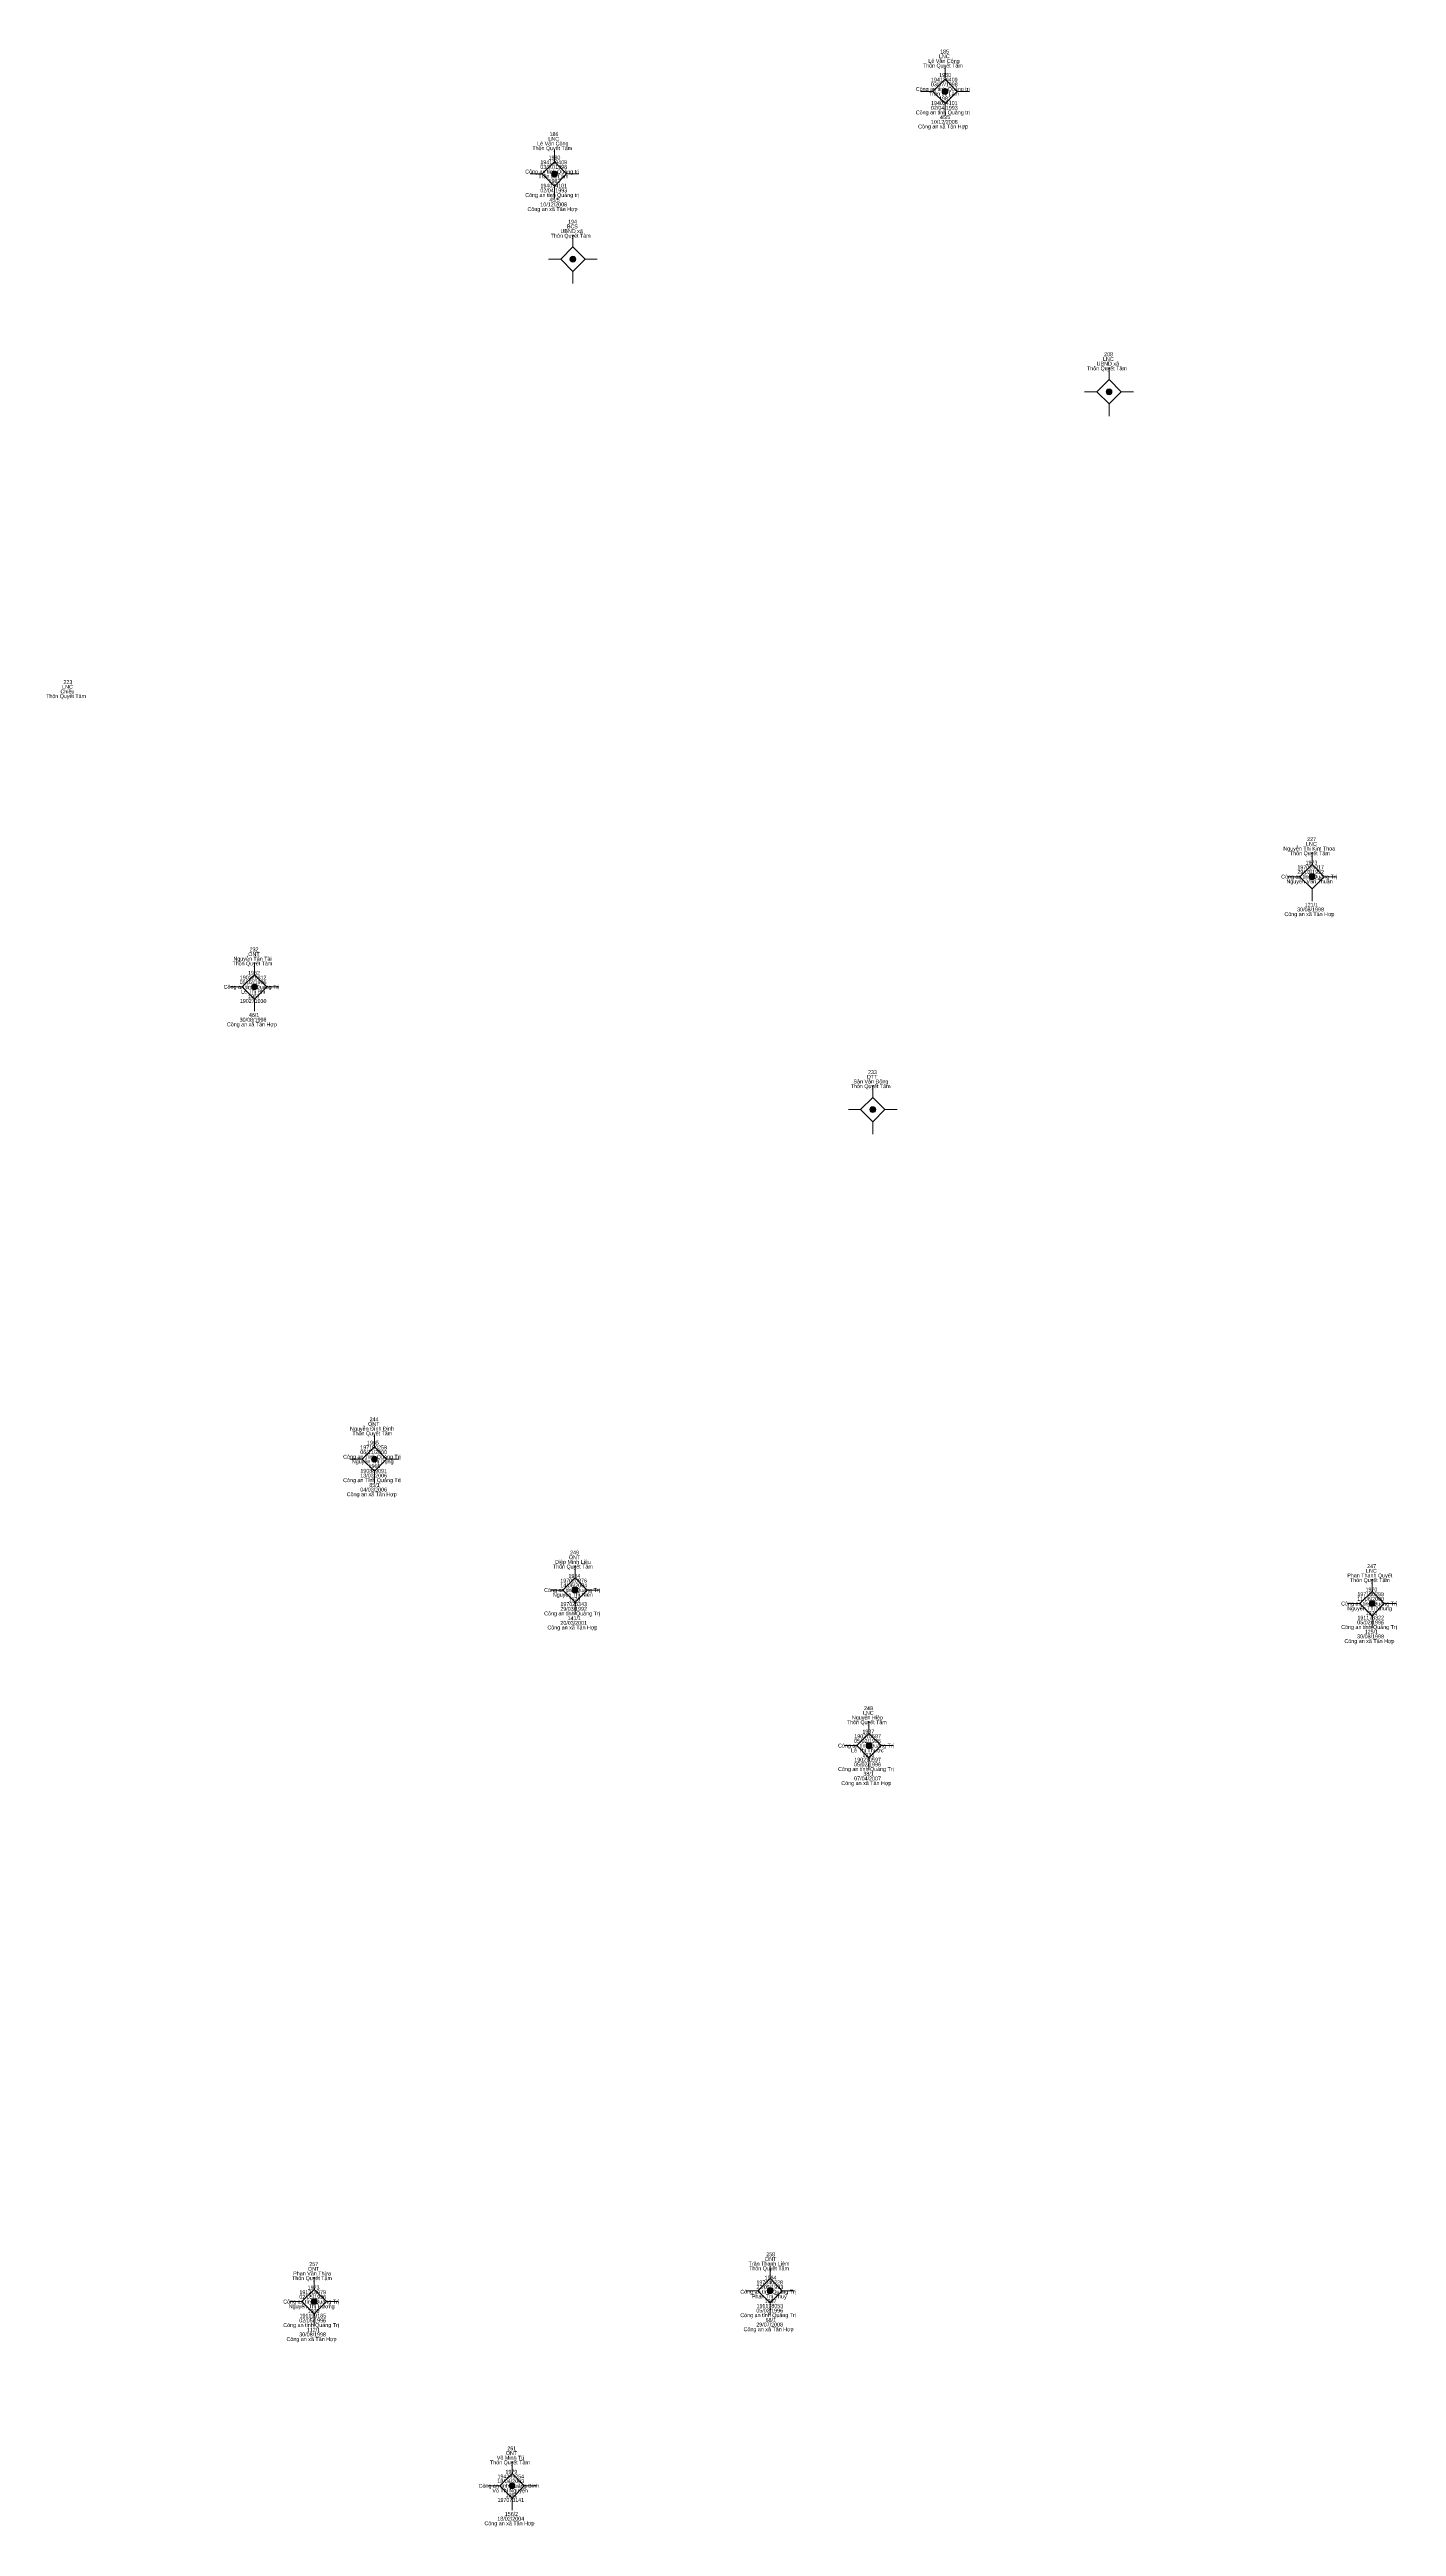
# Model space of a CAD drawing. Header units: metres. Extents: x 548344 to 551009, y 1840956 to 1844853.
# Drawn here: x 550717.2 to 550855.2, y 1841230.5 to 1841484.2 of the extents above; entities that cross this region are included whole.
import ezdxf
from ezdxf.enums import TextEntityAlignment as Align

# ---------------------------------------------------------------- set-up
doc = ezdxf.new("R2010")
doc.units = ezdxf.units.M
doc.header["$LTSCALE"] = 0.16
doc.layers.add('11', color=7, linetype='Continuous', lineweight=13)
doc.layers.add('15', color=7, linetype='Continuous')

msp = doc.modelspace()

# ---------------------------------------------------------------- hatches: boundary and pattern name
at = {"layer": '11'}
for points in [[(550809.2395, 1841479.91, 1), (550808.6395, 1841479.91, 1)], [(550769.2195, 1841471.45, 1), (550768.6195, 1841471.45, 1)], [(550771.1095, 1841462.72, 1), (550770.5095, 1841462.72, 1)], [(550826.0495, 1841449.14, 1), (550825.4495, 1841449.14, 1)], [(550846.8495, 1841399.47, 1), (550846.2495, 1841399.47, 1)], [(550738.4895, 1841388.18, 1), (550737.8895, 1841388.18, 1)], [(550801.8395, 1841375.61, 1), (550801.2395, 1841375.61, 1)], [(550750.7695, 1841339.81, 1), (550750.1695, 1841339.81, 1)], [(550771.3295, 1841326.4, 1), (550770.7295, 1841326.4, 1)], [(550852.9995, 1841325.01, 1), (550852.3995, 1841325.01, 1)], [(550801.4495, 1841310.46, 1), (550800.8495, 1841310.46, 1)], [(550791.3195, 1841254.63, 1), (550790.7195, 1841254.63, 1)], [(550744.5995, 1841253.51, 1), (550743.9995, 1841253.51, 1)], [(550764.8795, 1841234.64, 1), (550764.2795, 1841234.64, 1)]]:
    msp.add_hatch(color=256, dxfattribs=at).paths.add_polyline_path(points)

# ---------------------------------------------------------------- linework, layer by layer
for p, q in [((550808.94, 1841482.41), (550808.94, 1841481.16)), ((550807.69, 1841479.91), (550806.44, 1841479.91)), ((550808.94, 1841478.66), (550808.94, 1841477.41)), ((550811.44, 1841479.91), (550810.19, 1841479.91)), ((550768.92, 1841473.95), (550768.92, 1841472.7)), ((550767.67, 1841471.45), (550766.42, 1841471.45)), ((550768.92, 1841470.2), (550768.92, 1841468.95)), ((550771.42, 1841471.45), (550770.17, 1841471.45)), ((550770.81, 1841465.22), (550770.81, 1841463.97)), ((550769.56, 1841462.72), (550768.31, 1841462.72)), ((550773.31, 1841462.72), (550772.06, 1841462.72)), ((550770.81, 1841461.47), (550770.81, 1841460.22)), ((550825.75, 1841451.64), (550825.75, 1841450.39)), ((550824.5, 1841449.14), (550823.25, 1841449.14)), ((550825.75, 1841447.89), (550825.75, 1841446.64)), ((550828.25, 1841449.14), (550827, 1841449.14)), ((550846.55, 1841401.97), (550846.55, 1841400.72)), ((550845.3, 1841399.47), (550844.05, 1841399.47)), ((550849.05, 1841399.47), (550847.8, 1841399.47)), ((550846.55, 1841398.22), (550846.55, 1841396.97)), ((550738.19, 1841390.68), (550738.19, 1841389.43)), ((550736.94, 1841388.18), (550735.69, 1841388.18)), ((550738.19, 1841386.93), (550738.19, 1841385.68)), ((550740.69, 1841388.18), (550739.44, 1841388.18)), ((550801.54, 1841378.11), (550801.54, 1841376.86)), ((550800.29, 1841375.61), (550799.04, 1841375.61)), ((550801.54, 1841374.36), (550801.54, 1841373.11)), ((550804.04, 1841375.61), (550802.79, 1841375.61)), ((550750.47, 1841342.31), (550750.47, 1841341.06)), ((550749.22, 1841339.81), (550747.97, 1841339.81)), ((550750.47, 1841338.56), (550750.47, 1841337.31)), ((550752.97, 1841339.81), (550751.72, 1841339.81)), ((550771.03, 1841328.9), (550771.03, 1841327.65)), ((550769.78, 1841326.4), (550768.53, 1841326.4)), ((550773.53, 1841326.4), (550772.28, 1841326.4)), ((550852.7, 1841327.51), (550852.7, 1841326.26)), ((550771.03, 1841325.15), (550771.03, 1841323.9)), ((550851.45, 1841325.01), (550850.2, 1841325.01)), ((550852.7, 1841323.76), (550852.7, 1841322.51)), ((550855.2, 1841325.01), (550853.95, 1841325.01)), ((550801.15, 1841312.96), (550801.15, 1841311.71)), ((550799.9, 1841310.46), (550798.65, 1841310.46)), ((550803.65, 1841310.46), (550802.4, 1841310.46)), ((550801.15, 1841309.21), (550801.15, 1841307.96)), ((550791.02, 1841257.13), (550791.02, 1841255.88)), ((550744.3, 1841256.01), (550744.3, 1841254.76)), ((550789.77, 1841254.63), (550788.52, 1841254.63)), ((550793.52, 1841254.63), (550792.27, 1841254.63)), ((550743.05, 1841253.51), (550741.8, 1841253.51)), ((550744.3, 1841252.26), (550744.3, 1841251.01)), ((550746.8, 1841253.51), (550745.55, 1841253.51)), ((550791.02, 1841253.38), (550791.02, 1841252.13)), ((550764.58, 1841237.14), (550764.58, 1841235.89)), ((550763.33, 1841234.64), (550762.08, 1841234.64)), ((550767.08, 1841234.64), (550765.83, 1841234.64)), ((550764.58, 1841233.39), (550764.58, 1841232.14))]:
    msp.add_line(p, q, dxfattribs=at)
for points in [[(550808.94, 1841481.16), (550807.69, 1841479.91), (550808.94, 1841478.66), (550810.19, 1841479.91)], [(550768.92, 1841472.7), (550767.67, 1841471.45), (550768.92, 1841470.2), (550770.17, 1841471.45)], [(550770.81, 1841463.97), (550769.56, 1841462.72), (550770.81, 1841461.47), (550772.06, 1841462.72)], [(550825.75, 1841450.39), (550824.5, 1841449.14), (550825.75, 1841447.89), (550827, 1841449.14)], [(550846.55, 1841400.72), (550845.3, 1841399.47), (550846.55, 1841398.22), (550847.8, 1841399.47)], [(550738.19, 1841389.43), (550736.94, 1841388.18), (550738.19, 1841386.93), (550739.44, 1841388.18)], [(550801.54, 1841376.86), (550800.29, 1841375.61), (550801.54, 1841374.36), (550802.79, 1841375.61)], [(550750.47, 1841341.06), (550749.22, 1841339.81), (550750.47, 1841338.56), (550751.72, 1841339.81)], [(550771.03, 1841327.65), (550769.78, 1841326.4), (550771.03, 1841325.15), (550772.28, 1841326.4)], [(550852.7, 1841326.26), (550851.45, 1841325.01), (550852.7, 1841323.76), (550853.95, 1841325.01)], [(550801.15, 1841311.71), (550799.9, 1841310.46), (550801.15, 1841309.21), (550802.4, 1841310.46)], [(550744.3, 1841254.76), (550743.05, 1841253.51), (550744.3, 1841252.26), (550745.55, 1841253.51)], [(550791.02, 1841255.88), (550789.77, 1841254.63), (550791.02, 1841253.38), (550792.27, 1841254.63)], [(550764.58, 1841235.89), (550763.33, 1841234.64), (550764.58, 1841233.39), (550765.83, 1841234.64)]]:
    msp.add_lwpolyline(points, close=True, dxfattribs=at)
for centre in [(550808.9395, 1841479.91), (550768.9195, 1841471.45), (550770.8095, 1841462.72), (550825.7495, 1841449.14), (550846.5495, 1841399.47), (550738.1895, 1841388.18), (550801.5395, 1841375.61), (550750.4695, 1841339.81), (550771.0295, 1841326.4), (550852.6995, 1841325.01), (550801.1495, 1841310.46), (550791.0195, 1841254.63), (550744.2995, 1841253.51), (550764.5795, 1841234.64)]:
    msp.add_circle(centre, 0.3, dxfattribs=at)

# ---------------------------------------------------------------- texts
at = {"layer": '15'}
for s, width, p in [(' Lê Văn Công', 0.9, (550808.76, 1841482.83)), ('LNC', 0.95, (550808.87, 1841483.31)), ('185', 0.85, (550808.9, 1841483.79)), (' Công an tỉnh Quảng trị', 0.9, (550808.635, 1841479.95)), ('Thôn Quyết Tâm', 0.85, (550808.72, 1841482.35)), (' 03/07/1998', 0.9, (550808.79, 1841480.43)), (' 194139409', 0.85, (550808.79, 1841480.91)), (' 1980', 0.85, (550808.87, 1841481.39)), (' Công an tỉnh Quảng trị', 0.9, (550808.635, 1841477.55)), (' Trần thị Lâm', 0.9, (550808.76, 1841479.47)), (' 02/04/1993', 0.9, (550808.795, 1841478.03)), (' 194034101', 0.85, (550808.795, 1841478.51)), (' 1982', 0.85, (550808.87, 1841478.99)), ('LNC', 0.95, (550768.85, 1841474.85)), ('186', 0.85, (550768.87, 1841475.33)), (' Công an xã Tân Hợp', 0.9, (550808.665, 1841476.11)), (' 10/12/2008', 0.9, (550808.79, 1841476.59)), (' 45/5', 0.85, (550808.875, 1841477.07)), ('Thôn Quyết Tâm', 0.85, (550768.7, 1841473.89)), ('Lê Văn Công', 0.9, (550768.755, 1841474.37)), (' 194139409', 0.85, (550768.77, 1841472.45)), (' 1980', 0.85, (550768.85, 1841472.93)), (' Công an tỉnh Quảng trị', 0.9, (550768.615, 1841471.49)), (' Trần thị Lâm', 0.9, (550768.74, 1841471.01)), (' 03/07/1998', 0.9, (550768.77, 1841471.97)), (' 194034101', 0.85, (550768.775, 1841470.05)), (' 1982', 0.85, (550768.85, 1841470.53)), (' Công an tỉnh Quảng trị', 0.9, (550768.615, 1841469.09)), (' Công an xã Tân Hợp', 0.9, (550768.645, 1841467.65)), (' 02/04/1993', 0.9, (550768.775, 1841469.57)), (' 10/12/2008', 0.9, (550768.77, 1841468.13)), (' 45/5', 0.85, (550768.855, 1841468.61)), ('Thôn Quyết Tâm', 0.85, (550770.59, 1841464.92)), ('UBND xã', 0.95, (550770.685, 1841465.4)), ('BCS', 0.8, (550770.76, 1841465.88)), ('194', 0.85, (550770.775, 1841466.36)), ('LNC', 0.95, (550825.68, 1841452.3)), ('208', 0.85, (550825.695, 1841452.78)), ('Thôn Quyết Tâm', 0.85, (550825.53, 1841451.34)), ('UBND xã', 0.95, (550825.625, 1841451.82)), ('223', 0.85, (550719.06, 1841419.2)), ('Thôn Quyết Tâm', 0.85, (550718.88, 1841417.76)), ('Chiều', 0.9, (550719.02, 1841418.24)), ('LNC', 0.95, (550719.03, 1841418.72)), ('Nguyễn Thị Kim Thoa', 0.9, (550846.265, 1841402.15)), ('Thôn Quyết Tâm', 0.85, (550846.33, 1841401.67)), ('LNC', 0.95, (550846.48, 1841402.63)), ('227', 0.9, (550846.505, 1841403.11)), ('Công an tỉnh Quảng Trị', 0.9, (550846.24, 1841399.27)), ('Nguyễn Văn Thuận', 0.9, (550846.295, 1841398.79)), ('29/03/1992', 0.85, (550846.405, 1841399.75)), ('197025317', 0.85, (550846.41, 1841400.23)), ('1973', 0.85, (550846.49, 1841400.71)), ('121/1', 0.85, (550846.475, 1841396.39)), ('Công an xã Tân Hợp', 0.9, (550846.28, 1841395.43)), ('30/08/1998', 0.9, (550846.395, 1841395.91)), ('ONT', 0.95, (550738.13, 1841391.34)), ('232', 0.85, (550738.145, 1841391.82)), ('Thôn Quyết Tâm', 0.85, (550737.97, 1841390.38)), ('Nguyễn Tấn Tài', 0.9, (550737.985, 1841390.86)), ('190228812', 0.85, (550738.05, 1841388.94)), ('1952', 0.85, (550738.135, 1841389.42)), ('Công an tỉnh Quảng Trị', 0.9, (550737.88, 1841387.98)), ('05/02/1996', 0.9, (550738.04, 1841388.46)), ('190271030', 0.85, (550738.05, 1841386.54)), ('Lê Thị Phi', 0.9, (550738.05, 1841387.5)), ('1957', 0.85, (550738.125, 1841387.02)), ('Công an xã Tân Hợp', 0.9, (550737.92, 1841384.14)), ('30/08/1998', 0.9, (550738.035, 1841384.62)), ('46/1', 0.85, (550738.145, 1841385.1)), ('DTT', 0.95, (550801.48, 1841378.77)), ('233', 0.85, (550801.5, 1841379.25)), ('Thôn Quyết Tâm', 0.85, (550801.32, 1841377.81)), ('Sân Vận Động', 0.9, (550801.345, 1841378.29)), ('ONT', 0.95, (550750.41, 1841343.21)), ('244', 0.85, (550750.435, 1841343.69)), ('Nguyễn Đình Định', 0.95, (550750.23, 1841342.73)), ('Thôn Quyết Tâm', 0.85, (550750.25, 1841342.25)), (' 06/11/2000', 0.9, (550750.32, 1841340.33)), (' 197150258', 0.85, (550750.315, 1841340.81)), ('1965 ', 0.85, (550750.395, 1841341.29)), (' Công an Tỉnh Quảng Trị', 0.9, (550750.14, 1841339.85)), (' Nguyễn Thị Dụng', 0.9, (550750.225, 1841339.37)), (' 13/03/2006', 0.9, (550750.325, 1841337.93)), (' 190889091', 0.85, (550750.325, 1841338.41)), (' 1965', 0.85, (550750.405, 1841338.89)), (' Công an Tỉnh Quảng Trị', 0.9, (550750.14, 1841337.45)), ('Công an xã Tân Hợp', 0.9, (550750.2, 1841336.01)), (' 04/03/2006', 0.9, (550750.325, 1841336.49)), (' 85/1', 0.85, (550750.41, 1841336.97)), ('Thôn Quyết Tâm', 0.85, (550770.81, 1841328.6)), ('Diệp Minh Liêu', 0.9, (550770.82, 1841329.08)), ('ONT', 0.95, (550770.97, 1841329.56)), ('1964', 0.85, (550770.965, 1841327.64)), ('249', 0.85, (550770.98, 1841330.04)), ('Phan Thanh Quyết', 0.9, (550852.46, 1841327.69)), ('LNC', 0.95, (550852.63, 1841328.17)), ('247', 0.9, (550852.655, 1841328.65)), ('Công an tỉnh Quảng Trị', 0.9, (550770.72, 1841326.2)), ('Nguyễn Thị Niên', 0.9, (550770.805, 1841325.72)), ('14/06/2004', 0.9, (550770.895, 1841326.68)), ('197020876', 0.85, (550770.885, 1841327.16)), ('1973', 0.85, (550770.97, 1841325.24)), ('Thôn Quyết Tâm', 0.85, (550852.48, 1841327.21)), ('11/06/2000', 0.9, (550852.555, 1841325.29)), ('197130299', 0.85, (550852.555, 1841325.77)), ('1970', 0.85, (550852.635, 1841326.25)), ('Công an tỉnh Quảng Trị', 0.9, (550770.72, 1841323.8)), ('29/03/1992', 0.85, (550770.885, 1841324.28)), ('20/03/2001', 0.85, (550770.895, 1841322.84)), ('197025343', 0.85, (550770.895, 1841324.76)), ('141/1', 0.85, (550770.955, 1841323.32)), ('Công an tỉnh Quảng Trị', 0.9, (550852.39, 1841324.81)), ('Nguyễn Thị Nhung', 0.9, (550852.45, 1841324.33)), ('05/02/1996', 0.9, (550852.55, 1841322.89)), ('191178322', 0.85, (550852.56, 1841323.37)), ('1970', 0.85, (550852.635, 1841323.85)), ('Công an xã Tân Hợp', 0.9, (550770.76, 1841322.36)), ('Công an tỉnh Quảng Trị', 0.9, (550852.39, 1841322.41)), ('Công an xã Tân Hợp', 0.9, (550852.43, 1841320.97)), ('30/08/1998', 0.9, (550852.545, 1841321.45)), ('125/1', 0.85, (550852.625, 1841321.93)), ('Thôn Quyết Tâm', 0.85, (550800.93, 1841312.66)), ('Nguyễn Hiệp', 0.9, (550800.99, 1841313.14)), ('LNC', 0.95, (550801.08, 1841313.62)), ('248', 0.85, (550801.095, 1841314.1)), ('Công an tỉnh Quảng Trị', 0.9, (550800.84, 1841310.26)), ('05/02/1996', 0.9, (550801, 1841310.74)), ('190270587', 0.85, (550801.01, 1841311.22)), ('1937', 0.85, (550801.085, 1841311.7)), ('Công an tỉnh Quảng Trị', 0.9, (550800.84, 1841307.86)), ('Lê Thị Thược', 0.9, (550800.975, 1841309.78)), ('05/02/1996', 0.9, (550801, 1841308.34)), ('190270597', 0.85, (550801.01, 1841308.82)), ('1936', 0.85, (550801.09, 1841309.3)), ('38/1', 0.85, (550801.105, 1841307.38)), ('Công an xã Tân Hợp', 0.9, (550800.88, 1841306.42)), ('07/04/2007', 0.9, (550801.005, 1841306.9)), ('ONT', 0.95, (550744.24, 1841256.67)), ('257', 0.9, (550744.255, 1841257.15)), ('Trần Thanh Liêm', 0.9, (550790.905, 1841257.2)), ('Thôn Quyết Tâm', 0.85, (550790.91, 1841256.72)), ('ONT', 0.95, (550791.07, 1841257.68)), ('258', 0.85, (550791.075, 1841258.16)), ('Thôn Quyết Tâm', 0.85, (550744.08, 1841255.71)), ('Phan Văn Thừa', 0.9, (550744.095, 1841256.19)), ('191218979', 0.85, (550744.155, 1841254.27)), ('1973', 0.85, (550744.24, 1841254.75)), ('Công an tỉnh Quảng Trị', 0.9, (550790.82, 1841254.32)), ('22/05/1993', 0.9, (550790.99, 1841254.8)), ('197040228', 0.85, (550790.98, 1841255.28)), ('1964', 0.85, (550791.065, 1841255.76)), ('Công an tỉnh Quảng Trị', 0.9, (550743.99, 1841253.31)), ('Nguyễn Thị Hương', 0.9, (550744.05, 1841252.83)), ('02/05/1996', 0.9, (550744.15, 1841253.79)), ('191199185', 0.85, (550744.165, 1841251.87)), ('1970', 0.85, (550744.235, 1841252.35)), ('Công an tỉnh Quảng Trị', 0.9, (550790.82, 1841251.92)), ('Phan Thị Thuý', 0.9, (550790.935, 1841253.84)), ('05/02/1996', 0.9, (550790.98, 1841252.4)), ('191178053', 0.85, (550790.995, 1841252.88)), ('1967', 0.85, (550791.065, 1841253.36)), ('Công an tỉnh Quảng Trị', 0.9, (550743.99, 1841250.91)), ('Công an xã Tân Hợp', 0.9, (550744.03, 1841249.47)), ('30/08/1998', 0.9, (550744.145, 1841249.95)), ('02/05/1996', 0.9, (550744.15, 1841251.39)), ('112/1', 0.85, (550744.225, 1841250.43)), ('Công an xã Tân Hợp', 0.9, (550790.86, 1841250.48)), ('29/07/2008', 0.9, (550790.975, 1841250.96)), ('68/1', 0.85, (550791.085, 1841251.44)), ('Thôn Quyết Tâm', 0.85, (550764.36, 1841236.84)), ('Võ Minh Tú', 0.9, (550764.425, 1841237.32)), ('ONT', 0.95, (550764.52, 1841237.8)), ('261', 0.8, (550764.545, 1841238.28)), ('Công an tỉnh Quảng Bình', 0.9, (550764.25, 1841234.44)), ('Võ Thị Nguyện', 0.9, (550764.38, 1841233.96)), ('18/04/2003', 0.9, (550764.44, 1841234.92)), ('194289254', 0.85, (550764.45, 1841235.4)), ('1979', 0.85, (550764.51, 1841235.88)), ('197073141', 0.85, (550764.45, 1841233)), ('156/2', 0.85, (550764.515, 1841231.56)), ('1981', 0.8, (550764.515, 1841233.48)), ('Công an xã Tân Hợp', 0.9, (550764.31, 1841230.6)), ('18/02/2004', 0.9, (550764.445, 1841231.08))]:
    msp.add_text(s, height=0.4, dxfattribs=dict(at, width=width)).set_placement(p, align=Align.CENTER)

doc.saveas('drawing.dxf')
